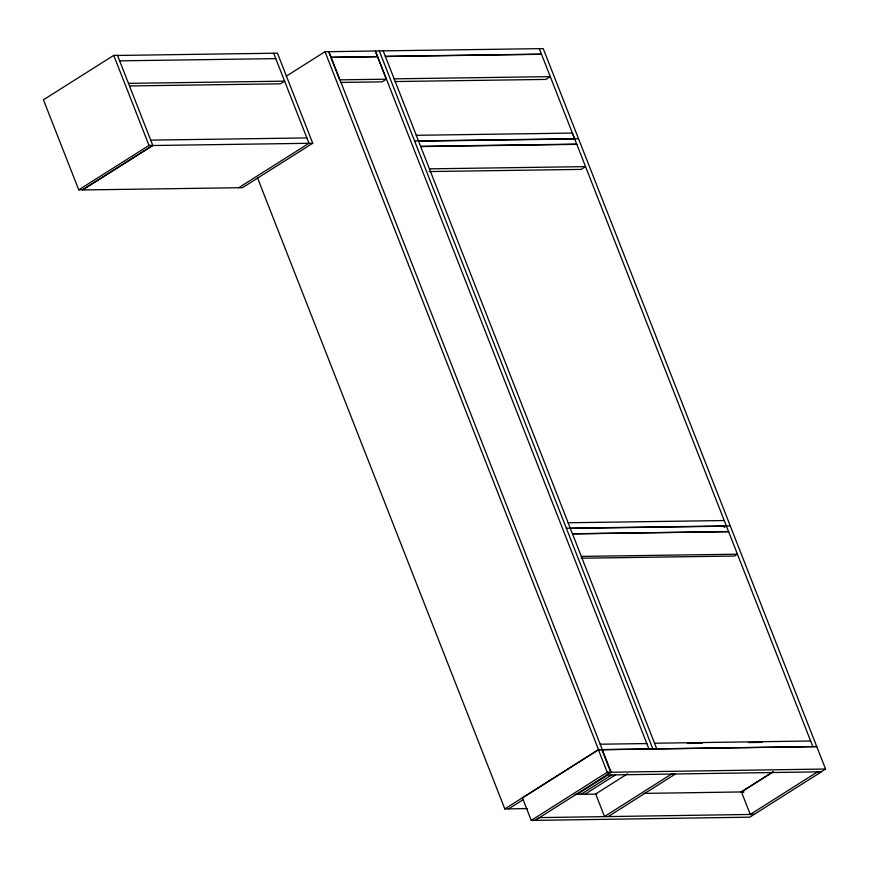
<?xml version="1.0" encoding="UTF-8"?>
<svg xmlns="http://www.w3.org/2000/svg" width="869" height="869" viewBox="0 0 869 869"><rect width="100%" height="100%" fill="white"/><g stroke="black" fill="none" stroke-linecap="round" stroke-linejoin="round"><path stroke-width="1.3" d="M602.315 749.686L598.393 749.751L522.421 797.883L531.241 820.401L535.152 820.336L611.135 772.204L328.906 51.64L325.006 51.695L286.14 76.266M531.241 820.401L607.225 772.269L611.135 772.204M627.494 773.844L595.678 793.994L604.509 816.502L671.531 774.051L675.441 773.986L608.419 816.447M750.273 814.459L817.294 772.009L821.205 771.944L754.183 814.394L750.273 814.459L741.453 791.941L773.258 771.802M117.532 55.453L277.439 53.183L312.742 143.244L152.835 145.514L117.489 55.323L113.741 55.377L43.45 99.805L78.742 189.866L82.49 189.811L152.781 145.384L149.033 145.438L78.742 189.866M152.835 145.514L82.533 189.953L242.44 187.682L312.742 143.244M386.336 79.188L339.67 79.85L328.634 51.706L375.245 50.989L386.336 79.188L382.132 81.849L340.789 82.436M238.66 187.737L308.995 143.298L273.659 53.237M724.073 527.385L726.375 525.941M257.496 177.841L504.813 808.92L598.535 749.675L816.762 746.58L601.902 749.719L610.733 772.237L825.55 769.032L543.212 48.599L375.408 50.978L648.947 748.959M508.55 808.865L523.572 799.469M610.733 772.237L606.345 775.018L821.162 771.813L825.55 769.032M576.94 794.472L607.8 774.974M580.84 794.418L611.7 774.909M584.739 794.364L615.6 774.855M740.844 792.148L772.845 771.922M575.126 794.429L596.742 794.103M644.038 793.397L744.016 791.909L741.453 791.941M385.347 56.333L541.452 54.117M385.412 56.507L541.517 54.291M119.65 60.852L275.821 58.636M394.168 78.851L550.273 76.635L545.884 79.416L395.199 81.545M128.471 83.359L284.641 81.154L280.426 83.815L129.644 85.944M416.294 135.303L572.399 133.087L574.605 138.714M150.717 140.126L306.844 137.91M414.589 140.984L578.515 138.66M418.586 141.169L574.702 138.953M420.629 146.329L576.734 144.113M420.705 146.568L576.81 144.352M429.449 168.847L585.565 166.631L581.165 169.401L429.134 171.562M568.152 522.758L724.257 520.542M566.36 528.211L730.264 525.886M570.357 528.385L726.462 526.169M572.465 533.783L728.58 531.567M572.497 533.881L728.613 531.676M581.328 556.399L737.433 554.183L734.511 556.041L581.111 558.213M654.542 743.223L810.647 741.007M600.164 744.222L646.829 743.56M687.379 743.429L702.315 743.223M748.47 742.571L762.037 742.376M504.813 808.92L527.222 808.604M539.312 48.653L812.852 746.634M383.196 50.869L656.747 748.85M379.297 50.923L652.847 748.904M325.006 51.695L598.535 749.675M598.393 749.751L607.225 772.269M113.741 55.377L149.033 145.438M539.367 817.61L534.978 820.379L749.795 817.175L754.183 814.394L539.367 817.61M377.461 56.615L330.85 57.343L377.515 56.681"/></g></svg>
